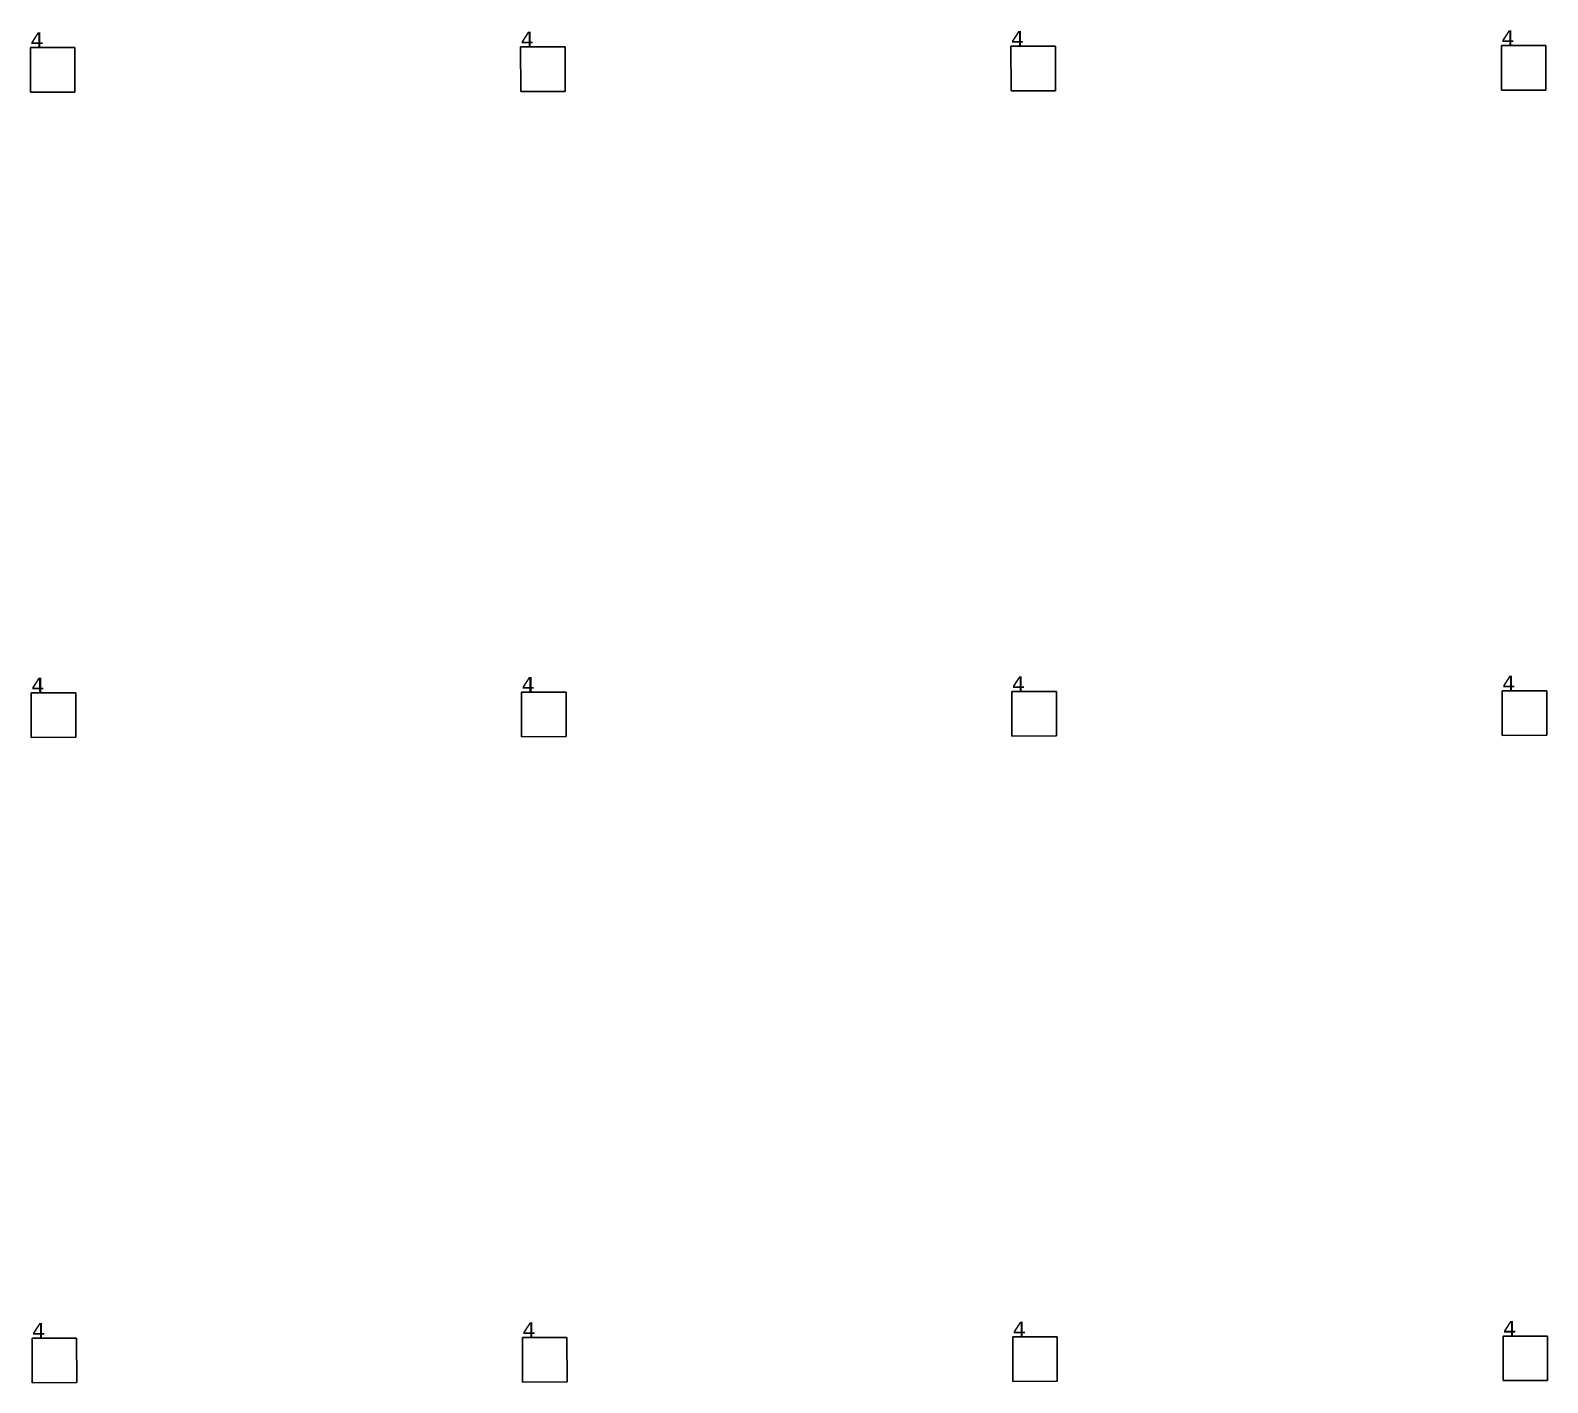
# Model space of a CAD drawing. Header units: inches. Extents: x -3 to 1235, y -1 to 963.
# Drawn here: x 82.42 to 100.31, y 25.4 to 41.34 of the extents above; entities that cross this region are included whole.
import ezdxf

# ---------------------------------------------------------------- set-up
doc = ezdxf.new("R2010")
doc.units = ezdxf.units.IN
doc.header["$MEASUREMENT"] = 0
doc.layers.add('DLX_TERR_LUM', color=7, linetype='Continuous', true_color=0x000000)
doc.layers.add('DLX_TERR_LUMKEY_IDX', color=7, linetype='Continuous', true_color=0x7f7f7f)
doc.styles.add('TableTextStyle', font='')
doc.styles.get('TableTextStyle').set_extended_font_data('VERDANA.TTF')

msp = doc.modelspace()

# ---------------------------------------------------------------- linework, layer by layer
at = {"layer": 'DLX_TERR_LUM'}
for points in [[(88.201, 41.149, 0), (88.726, 41.15, 0)], [(88.726, 41.15, 0), (88.201, 41.149, 0)], [(88.726, 41.15, 0), (88.201, 41.149, 0)], [(88.201, 41.149, 0), (88.726, 41.15, 0)], [(88.202, 40.624, 0), (88.201, 41.149, 0)], [(88.201, 41.149, 0), (88.201, 41.149, 0)], [(88.201, 41.149, 0), (88.202, 40.624, 0)], [(88.201, 41.149, 0), (88.201, 41.149, 0)], [(88.201, 41.149, 0), (88.202, 40.624, 0)], [(88.202, 40.624, 0), (88.201, 41.149, 0)], [(88.726, 41.15, 0), (88.726, 41.15, 0)], [(88.726, 41.15, 0), (88.727, 40.625, 0)], [(88.727, 40.625, 0), (88.726, 41.15, 0)], [(88.726, 41.15, 0), (88.726, 41.15, 0)], [(88.727, 40.625, 0), (88.726, 41.15, 0)], [(88.726, 41.15, 0), (88.727, 40.625, 0)], [(93.982, 41.157, 0), (94.507, 41.158, 0)], [(94.507, 41.158, 0), (93.982, 41.157, 0)], [(94.507, 41.158, 0), (93.982, 41.157, 0)], [(93.982, 41.157, 0), (94.507, 41.158, 0)], [(93.983, 40.632, 0), (93.982, 41.157, 0)], [(93.982, 41.157, 0), (93.982, 41.157, 0)], [(93.982, 41.157, 0), (93.983, 40.632, 0)], [(93.982, 41.157, 0), (93.982, 41.157, 0)], [(93.982, 41.157, 0), (93.983, 40.632, 0)], [(93.983, 40.632, 0), (93.982, 41.157, 0)], [(94.507, 41.158, 0), (94.507, 41.158, 0)], [(94.507, 41.158, 0), (94.508, 40.633, 0)], [(94.508, 40.633, 0), (94.507, 41.158, 0)], [(94.507, 41.158, 0), (94.507, 41.158, 0)], [(94.508, 40.633, 0), (94.507, 41.158, 0)], [(94.507, 41.158, 0), (94.508, 40.633, 0)], [(99.763, 41.165, 0), (100.288, 41.166, 0)], [(100.288, 41.166, 0), (99.763, 41.165, 0)], [(100.288, 41.166, 0), (99.763, 41.165, 0)], [(99.763, 41.165, 0), (100.288, 41.166, 0)], [(99.763, 40.64, 0), (99.763, 41.165, 0)], [(99.763, 41.165, 0), (99.763, 41.165, 0)], [(99.763, 41.165, 0), (99.763, 40.64, 0)], [(99.763, 41.165, 0), (99.763, 41.165, 0)], [(99.763, 41.165, 0), (99.763, 40.64, 0)], [(99.763, 40.64, 0), (99.763, 41.165, 0)], [(100.288, 41.166, 0), (100.288, 41.166, 0)], [(100.288, 41.166, 0), (100.288, 40.641, 0)], [(100.288, 40.641, 0), (100.288, 41.166, 0)], [(100.288, 41.166, 0), (100.288, 41.166, 0)], [(100.288, 40.641, 0), (100.288, 41.166, 0)], [(100.288, 41.166, 0), (100.288, 40.641, 0)], [(82.421, 41.141, 0), (82.946, 41.142, 0)], [(82.946, 41.142, 0), (82.421, 41.141, 0)], [(82.946, 41.142, 0), (82.421, 41.141, 0)], [(82.421, 41.141, 0), (82.946, 41.142, 0)], [(82.421, 40.616, 0), (82.421, 41.141, 0)], [(82.421, 41.141, 0), (82.421, 41.141, 0)], [(82.421, 41.141, 0), (82.421, 40.616, 0)], [(82.421, 41.141, 0), (82.421, 41.141, 0)], [(82.421, 41.141, 0), (82.421, 40.616, 0)], [(82.421, 40.616, 0), (82.421, 41.141, 0)], [(82.946, 41.142, 0), (82.946, 41.142, 0)], [(82.946, 41.142, 0), (82.946, 40.617, 0)], [(82.946, 40.617, 0), (82.946, 41.142, 0)], [(82.946, 41.142, 0), (82.946, 41.142, 0)], [(82.946, 40.617, 0), (82.946, 41.142, 0)], [(82.946, 41.142, 0), (82.946, 40.617, 0)], [(82.946, 40.617, 0), (82.421, 40.616, 0)], [(82.421, 40.616, 0), (82.946, 40.617, 0)], [(82.421, 40.616, 0), (82.946, 40.617, 0)], [(82.946, 40.617, 0), (82.421, 40.616, 0)], [(82.421, 40.616, 0), (82.421, 40.616, 0)], [(82.421, 40.616, 0), (82.421, 40.616, 0)], [(82.946, 40.617, 0), (82.946, 40.617, 0)], [(82.946, 40.617, 0), (82.946, 40.617, 0)], [(88.727, 40.625, 0), (88.202, 40.624, 0)], [(88.202, 40.624, 0), (88.727, 40.625, 0)], [(88.202, 40.624, 0), (88.727, 40.625, 0)], [(88.727, 40.625, 0), (88.202, 40.624, 0)], [(88.202, 40.624, 0), (88.202, 40.624, 0)], [(88.202, 40.624, 0), (88.202, 40.624, 0)], [(88.727, 40.625, 0), (88.727, 40.625, 0)], [(88.727, 40.625, 0), (88.727, 40.625, 0)], [(94.508, 40.633, 0), (93.983, 40.632, 0)], [(93.983, 40.632, 0), (94.508, 40.633, 0)], [(93.983, 40.632, 0), (94.508, 40.633, 0)], [(94.508, 40.633, 0), (93.983, 40.632, 0)], [(93.983, 40.632, 0), (93.983, 40.632, 0)], [(93.983, 40.632, 0), (93.983, 40.632, 0)], [(94.508, 40.633, 0), (94.508, 40.633, 0)], [(94.508, 40.633, 0), (94.508, 40.633, 0)], [(100.288, 40.641, 0), (99.763, 40.64, 0)], [(99.763, 40.64, 0), (100.288, 40.641, 0)], [(99.763, 40.64, 0), (100.288, 40.641, 0)], [(100.288, 40.641, 0), (99.763, 40.64, 0)], [(99.763, 40.64, 0), (99.763, 40.64, 0)], [(99.763, 40.64, 0), (99.763, 40.64, 0)], [(100.288, 40.641, 0), (100.288, 40.641, 0)], [(100.288, 40.641, 0), (100.288, 40.641, 0)], [(82.431, 33.531, 0), (82.956, 33.532, 0)], [(82.956, 33.532, 0), (82.431, 33.531, 0)], [(82.956, 33.532, 0), (82.431, 33.531, 0)], [(82.431, 33.531, 0), (82.956, 33.532, 0)], [(82.432, 33.006, 0), (82.431, 33.531, 0)], [(82.431, 33.531, 0), (82.431, 33.531, 0)], [(82.431, 33.531, 0), (82.432, 33.006, 0)], [(82.431, 33.531, 0), (82.431, 33.531, 0)], [(82.431, 33.531, 0), (82.432, 33.006, 0)], [(82.432, 33.006, 0), (82.431, 33.531, 0)], [(82.956, 33.532, 0), (82.956, 33.532, 0)], [(82.956, 33.532, 0), (82.957, 33.007, 0)], [(82.957, 33.007, 0), (82.956, 33.532, 0)], [(82.956, 33.532, 0), (82.956, 33.532, 0)], [(82.957, 33.007, 0), (82.956, 33.532, 0)], [(82.956, 33.532, 0), (82.957, 33.007, 0)], [(88.212, 33.539, 0), (88.737, 33.54, 0)], [(88.737, 33.54, 0), (88.212, 33.539, 0)], [(88.737, 33.54, 0), (88.212, 33.539, 0)], [(88.212, 33.539, 0), (88.737, 33.54, 0)], [(88.212, 33.014, 0), (88.212, 33.539, 0)], [(88.212, 33.539, 0), (88.212, 33.539, 0)], [(88.212, 33.539, 0), (88.212, 33.014, 0)], [(88.212, 33.539, 0), (88.212, 33.539, 0)], [(88.212, 33.539, 0), (88.212, 33.014, 0)], [(88.212, 33.014, 0), (88.212, 33.539, 0)], [(88.737, 33.54, 0), (88.737, 33.54, 0)], [(88.737, 33.54, 0), (88.737, 33.015, 0)], [(88.737, 33.015, 0), (88.737, 33.54, 0)], [(88.737, 33.54, 0), (88.737, 33.54, 0)], [(88.737, 33.015, 0), (88.737, 33.54, 0)], [(88.737, 33.54, 0), (88.737, 33.015, 0)], [(93.992, 33.547, 0), (94.517, 33.548, 0)], [(94.517, 33.548, 0), (93.992, 33.547, 0)], [(94.517, 33.548, 0), (93.992, 33.547, 0)], [(93.992, 33.547, 0), (94.517, 33.548, 0)], [(93.993, 33.022, 0), (93.992, 33.547, 0)], [(93.992, 33.547, 0), (93.992, 33.547, 0)], [(93.992, 33.547, 0), (93.993, 33.022, 0)], [(93.992, 33.547, 0), (93.992, 33.547, 0)], [(93.992, 33.547, 0), (93.993, 33.022, 0)], [(93.993, 33.022, 0), (93.992, 33.547, 0)], [(94.517, 33.548, 0), (94.517, 33.548, 0)], [(94.517, 33.548, 0), (94.518, 33.023, 0)], [(94.518, 33.023, 0), (94.517, 33.548, 0)], [(94.517, 33.548, 0), (94.517, 33.548, 0)], [(94.518, 33.023, 0), (94.517, 33.548, 0)], [(94.517, 33.548, 0), (94.518, 33.023, 0)], [(99.773, 33.555, 0), (100.298, 33.556, 0)], [(100.298, 33.556, 0), (99.773, 33.555, 0)], [(100.298, 33.556, 0), (99.773, 33.555, 0)], [(99.773, 33.555, 0), (100.298, 33.556, 0)], [(99.774, 33.03, 0), (99.773, 33.555, 0)], [(99.773, 33.555, 0), (99.773, 33.555, 0)], [(99.773, 33.555, 0), (99.774, 33.03, 0)], [(99.773, 33.555, 0), (99.773, 33.555, 0)], [(99.773, 33.555, 0), (99.774, 33.03, 0)], [(99.774, 33.03, 0), (99.773, 33.555, 0)], [(100.298, 33.556, 0), (100.298, 33.556, 0)], [(100.298, 33.556, 0), (100.299, 33.031, 0)], [(100.299, 33.031, 0), (100.298, 33.556, 0)], [(100.298, 33.556, 0), (100.298, 33.556, 0)], [(100.299, 33.031, 0), (100.298, 33.556, 0)], [(100.298, 33.556, 0), (100.299, 33.031, 0)], [(82.957, 33.007, 0), (82.432, 33.006, 0)], [(82.432, 33.006, 0), (82.957, 33.007, 0)], [(82.432, 33.006, 0), (82.957, 33.007, 0)], [(82.957, 33.007, 0), (82.432, 33.006, 0)], [(82.432, 33.006, 0), (82.432, 33.006, 0)], [(82.432, 33.006, 0), (82.432, 33.006, 0)], [(82.957, 33.007, 0), (82.957, 33.007, 0)], [(82.957, 33.007, 0), (82.957, 33.007, 0)], [(88.737, 33.015, 0), (88.212, 33.014, 0)], [(88.212, 33.014, 0), (88.737, 33.015, 0)], [(88.212, 33.014, 0), (88.737, 33.015, 0)], [(88.737, 33.015, 0), (88.212, 33.014, 0)], [(88.212, 33.014, 0), (88.212, 33.014, 0)], [(88.212, 33.014, 0), (88.212, 33.014, 0)], [(88.737, 33.015, 0), (88.737, 33.015, 0)], [(88.737, 33.015, 0), (88.737, 33.015, 0)], [(94.518, 33.023, 0), (93.993, 33.022, 0)], [(93.993, 33.022, 0), (94.518, 33.023, 0)], [(93.993, 33.022, 0), (94.518, 33.023, 0)], [(94.518, 33.023, 0), (93.993, 33.022, 0)], [(93.993, 33.022, 0), (93.993, 33.022, 0)], [(93.993, 33.022, 0), (93.993, 33.022, 0)], [(94.518, 33.023, 0), (94.518, 33.023, 0)], [(94.518, 33.023, 0), (94.518, 33.023, 0)], [(100.299, 33.031, 0), (99.774, 33.03, 0)], [(99.774, 33.03, 0), (100.299, 33.031, 0)], [(99.774, 33.03, 0), (100.299, 33.031, 0)], [(100.299, 33.031, 0), (99.774, 33.03, 0)], [(99.774, 33.03, 0), (99.774, 33.03, 0)], [(99.774, 33.03, 0), (99.774, 33.03, 0)], [(100.299, 33.031, 0), (100.299, 33.031, 0)], [(100.299, 33.031, 0), (100.299, 33.031, 0)], [(99.783, 25.945, 0), (100.308, 25.946, 0)], [(100.308, 25.946, 0), (99.783, 25.945, 0)], [(100.308, 25.946, 0), (99.783, 25.945, 0)], [(99.783, 25.945, 0), (100.308, 25.946, 0)], [(99.784, 25.42, 0), (99.783, 25.945, 0)], [(99.783, 25.945, 0), (99.783, 25.945, 0)], [(99.783, 25.945, 0), (99.784, 25.42, 0)], [(99.783, 25.945, 0), (99.783, 25.945, 0)], [(99.783, 25.945, 0), (99.784, 25.42, 0)], [(99.784, 25.42, 0), (99.783, 25.945, 0)], [(100.308, 25.946, 0), (100.308, 25.946, 0)], [(100.308, 25.946, 0), (100.309, 25.421, 0)], [(100.309, 25.421, 0), (100.308, 25.946, 0)], [(100.308, 25.946, 0), (100.308, 25.946, 0)], [(100.309, 25.421, 0), (100.308, 25.946, 0)], [(100.308, 25.946, 0), (100.309, 25.421, 0)], [(82.441, 25.921, 0), (82.966, 25.922, 0)], [(82.966, 25.922, 0), (82.441, 25.921, 0)], [(82.966, 25.922, 0), (82.441, 25.921, 0)], [(82.441, 25.921, 0), (82.966, 25.922, 0)], [(82.442, 25.396, 0), (82.441, 25.921, 0)], [(82.441, 25.921, 0), (82.441, 25.921, 0)], [(82.441, 25.921, 0), (82.442, 25.396, 0)], [(82.441, 25.921, 0), (82.441, 25.921, 0)], [(82.441, 25.921, 0), (82.442, 25.396, 0)], [(82.442, 25.396, 0), (82.441, 25.921, 0)], [(82.966, 25.922, 0), (82.966, 25.922, 0)], [(82.966, 25.922, 0), (82.967, 25.397, 0)], [(82.967, 25.397, 0), (82.966, 25.922, 0)], [(82.966, 25.922, 0), (82.966, 25.922, 0)], [(82.967, 25.397, 0), (82.966, 25.922, 0)], [(82.966, 25.922, 0), (82.967, 25.397, 0)], [(88.222, 25.929, 0), (88.747, 25.93, 0)], [(88.747, 25.93, 0), (88.222, 25.929, 0)], [(88.747, 25.93, 0), (88.222, 25.929, 0)], [(88.222, 25.929, 0), (88.747, 25.93, 0)], [(88.223, 25.404, 0), (88.222, 25.929, 0)], [(88.222, 25.929, 0), (88.222, 25.929, 0)], [(88.222, 25.929, 0), (88.223, 25.404, 0)], [(88.222, 25.929, 0), (88.222, 25.929, 0)], [(88.222, 25.929, 0), (88.223, 25.404, 0)], [(88.223, 25.404, 0), (88.222, 25.929, 0)], [(88.747, 25.93, 0), (88.747, 25.93, 0)], [(88.747, 25.93, 0), (88.748, 25.405, 0)], [(88.748, 25.405, 0), (88.747, 25.93, 0)], [(88.747, 25.93, 0), (88.747, 25.93, 0)], [(88.748, 25.405, 0), (88.747, 25.93, 0)], [(88.747, 25.93, 0), (88.748, 25.405, 0)], [(94.003, 25.937, 0), (94.528, 25.938, 0)], [(94.528, 25.938, 0), (94.003, 25.937, 0)], [(94.528, 25.938, 0), (94.003, 25.937, 0)], [(94.003, 25.937, 0), (94.528, 25.938, 0)], [(94.003, 25.412, 0), (94.003, 25.937, 0)], [(94.003, 25.937, 0), (94.003, 25.937, 0)], [(94.003, 25.937, 0), (94.003, 25.412, 0)], [(94.003, 25.937, 0), (94.003, 25.937, 0)], [(94.003, 25.937, 0), (94.003, 25.412, 0)], [(94.003, 25.412, 0), (94.003, 25.937, 0)], [(94.528, 25.938, 0), (94.528, 25.938, 0)], [(94.528, 25.938, 0), (94.528, 25.413, 0)], [(94.528, 25.413, 0), (94.528, 25.938, 0)], [(94.528, 25.938, 0), (94.528, 25.938, 0)], [(94.528, 25.413, 0), (94.528, 25.938, 0)], [(94.528, 25.938, 0), (94.528, 25.413, 0)], [(88.748, 25.405, 0), (88.223, 25.404, 0)], [(88.223, 25.404, 0), (88.748, 25.405, 0)], [(88.223, 25.404, 0), (88.748, 25.405, 0)], [(88.748, 25.405, 0), (88.223, 25.404, 0)], [(88.223, 25.404, 0), (88.223, 25.404, 0)], [(88.223, 25.404, 0), (88.223, 25.404, 0)], [(88.748, 25.405, 0), (88.748, 25.405, 0)], [(88.748, 25.405, 0), (88.748, 25.405, 0)], [(94.528, 25.413, 0), (94.003, 25.412, 0)], [(94.003, 25.412, 0), (94.528, 25.413, 0)], [(94.003, 25.412, 0), (94.528, 25.413, 0)], [(94.528, 25.413, 0), (94.003, 25.412, 0)], [(94.003, 25.412, 0), (94.003, 25.412, 0)], [(94.003, 25.412, 0), (94.003, 25.412, 0)], [(94.528, 25.413, 0), (94.528, 25.413, 0)], [(94.528, 25.413, 0), (94.528, 25.413, 0)], [(100.309, 25.421, 0), (99.784, 25.42, 0)], [(99.784, 25.42, 0), (100.309, 25.421, 0)], [(99.784, 25.42, 0), (100.309, 25.421, 0)], [(100.309, 25.421, 0), (99.784, 25.42, 0)], [(99.784, 25.42, 0), (99.784, 25.42, 0)], [(99.784, 25.42, 0), (99.784, 25.42, 0)], [(100.309, 25.421, 0), (100.309, 25.421, 0)], [(100.309, 25.421, 0), (100.309, 25.421, 0)], [(82.967, 25.397, 0), (82.442, 25.396, 0)], [(82.442, 25.396, 0), (82.967, 25.397, 0)], [(82.442, 25.396, 0), (82.967, 25.397, 0)], [(82.967, 25.397, 0), (82.442, 25.396, 0)], [(82.442, 25.396, 0), (82.442, 25.396, 0)], [(82.442, 25.396, 0), (82.442, 25.396, 0)], [(82.967, 25.397, 0), (82.967, 25.397, 0)], [(82.967, 25.397, 0), (82.967, 25.397, 0)]]:
    msp.add_polyline3d(points, dxfattribs=at)

# ---------------------------------------------------------------- texts
at = {"layer": 'DLX_TERR_LUMKEY_IDX', "style": 'TableTextStyle'}
for p in [(88.201, 41.149), (93.982, 41.157), (99.763, 41.165), (82.421, 41.141), (82.431, 33.531), (88.212, 33.539), (93.992, 33.547), (99.773, 33.555), (99.783, 25.945), (82.441, 25.921), (88.222, 25.929), (94.003, 25.937)]:
    msp.add_text('4', height=0.18, dxfattribs=at).set_placement(p)

doc.saveas('drawing.dxf')
